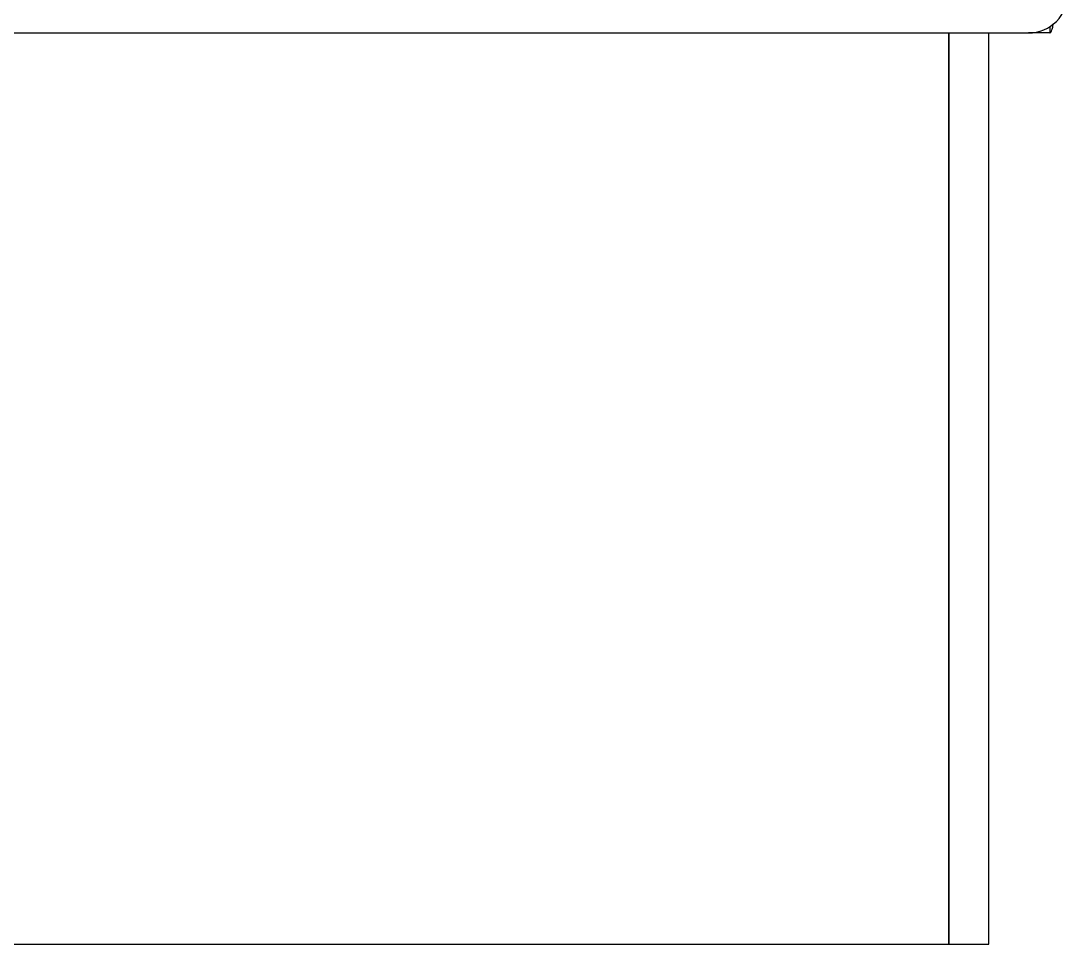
# Model space of a CAD drawing. Header units: millimetres. Extents: x 1152 to 6701, y 651 to 3284.
# Drawn here: x 3617.8 to 3749.8, y 815.6 to 932 of the extents above; entities that cross this region are included whole.
import ezdxf

# ---------------------------------------------------------------- set-up
doc = ezdxf.new("R2010")
doc.units = ezdxf.units.MM
doc.layers.add('SLD-0', color=7, linetype='Continuous')

msp = doc.modelspace()

# ---------------------------------------------------------------- linework, layer by layer
at = {"layer": 'SLD-0', "color": 7, "linetype": 'Continuous', "lineweight": 25}
for p, q in [((3747.51, 931.24), (3747.51, 930.45)), ((1156.83, 930.45), (3744.82, 930.45)), ((3734.73, 930.45), (3734.73, 815.64)), ((3734.83, 815.64), (3734.83, 930.45)), ((3739.82, 815.64), (3739.82, 930.45)), ((3747.51, 930.45), (3744.82, 930.45)), ((3395.19, 815.64), (3734.73, 815.64)), ((3734.73, 815.54), (3734.73, 815.64)), ((3734.83, 815.64), (3739.82, 815.64))]:
    msp.add_line(p, q, dxfattribs=at)
msp.add_arc((3744.82, 935.45), 5, 270, 0, dxfattribs=at)
msp.add_open_spline([(3747.51, 930.45), (3747.55, 930.47), (3747.64, 930.51), (3747.78, 930.82), (3747.9, 931.21), (3747.97, 931.53), (3748, 931.65)], degree=3, knots=[0, 0, 0, 0, 0.273378, 0.546774, 0.820132, 1, 1, 1, 1], dxfattribs=at)

doc.saveas('drawing.dxf')
